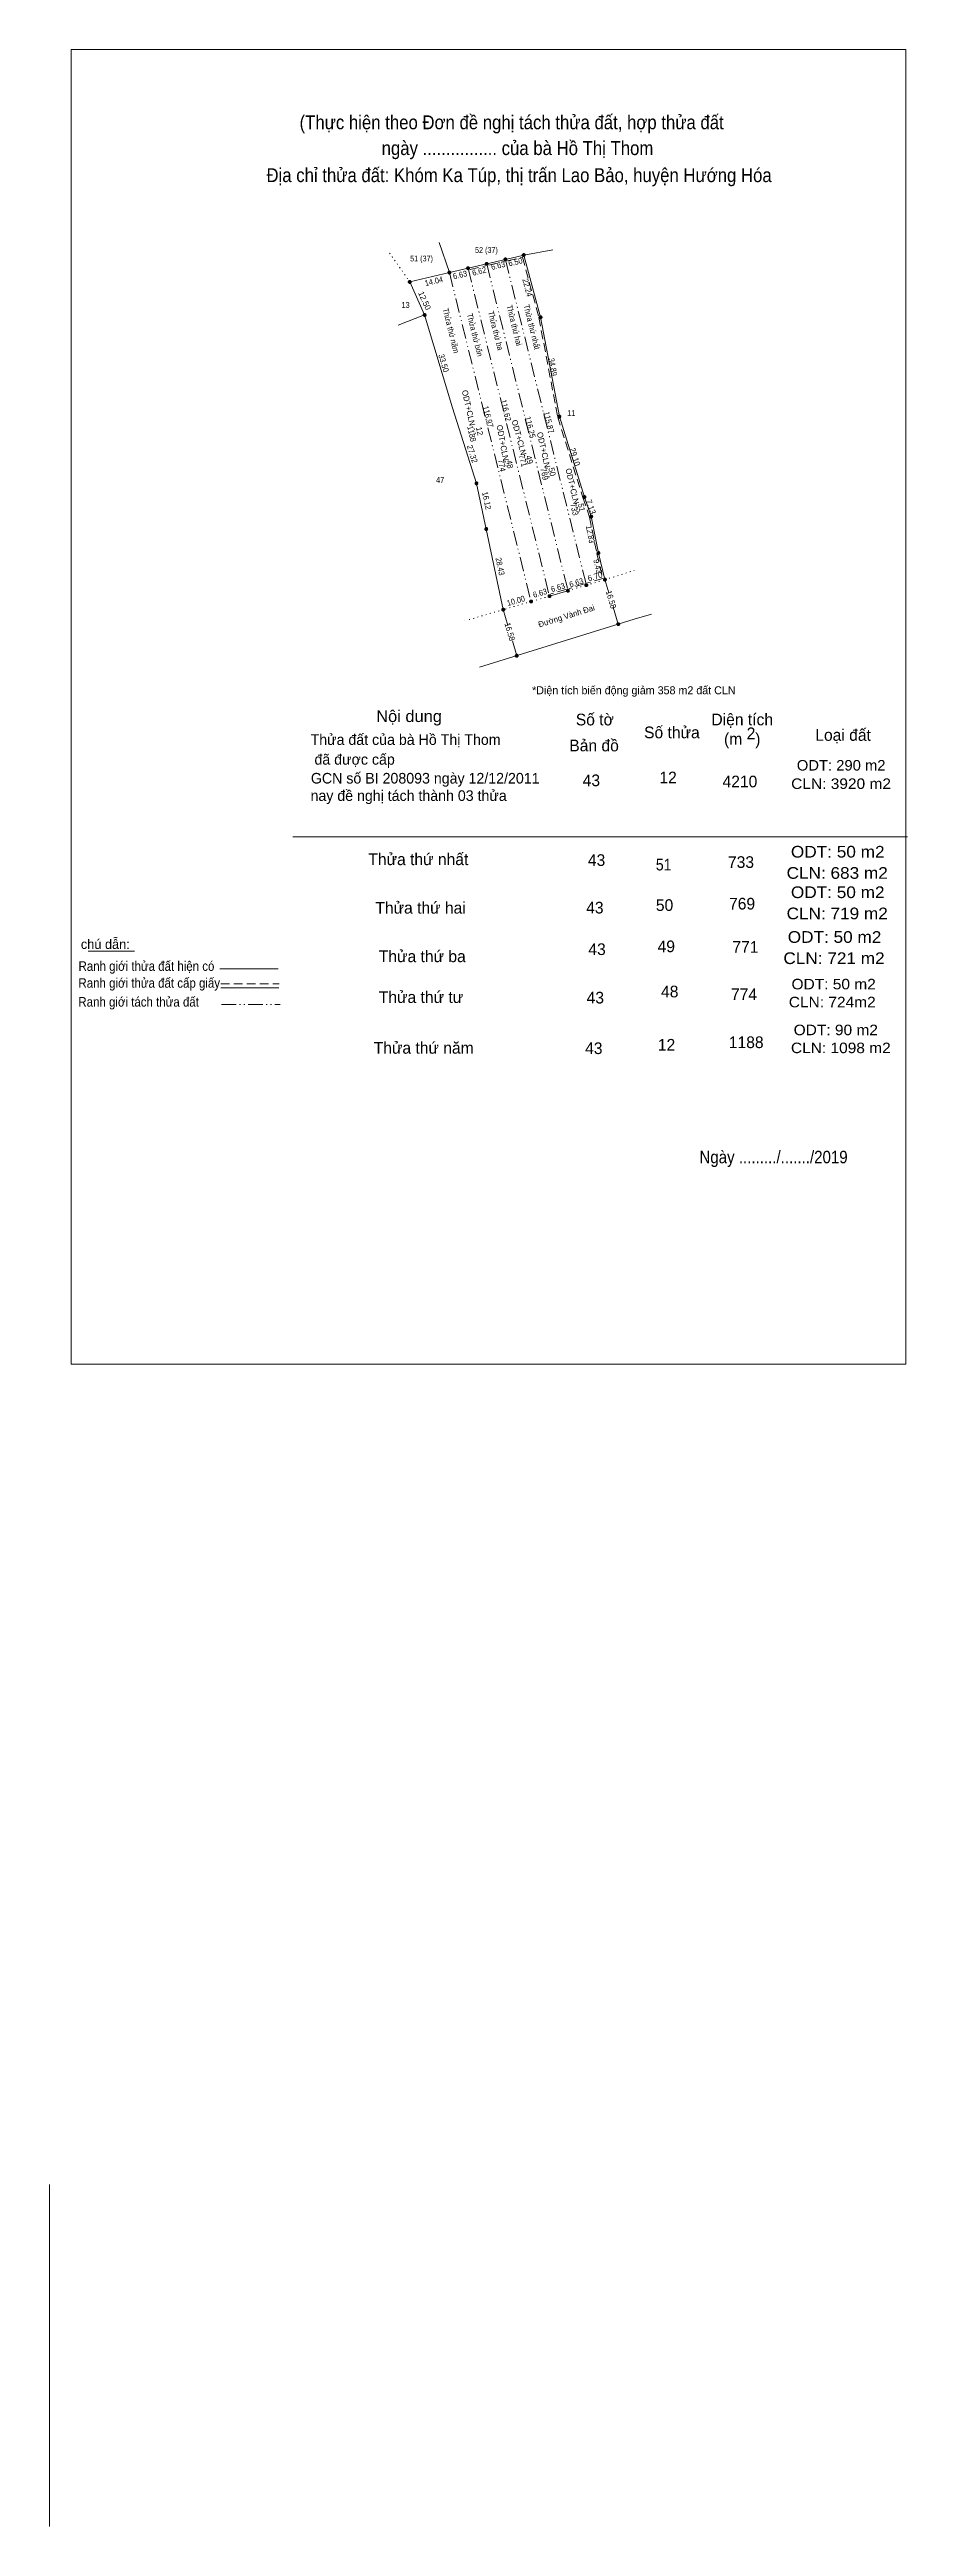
# Model space of a CAD drawing. Header units: metres. Extents: x 533112 to 536103, y 1835741 to 1836596.
# Drawn here: x 535000 to 535296, y 1835741 to 1836596 of the extents above; entities that cross this region are included whole.
import ezdxf
from ezdxf.enums import TextEntityAlignment as Align

# ---------------------------------------------------------------- set-up
doc = ezdxf.new("R2010")
doc.units = ezdxf.units.M
for name, pattern in [('DASH_DOUBLE_DOT', [9.2, 5, -1.2, 0.3, -1.2, 0.3, -1.2]), ('DOTTED', [1.5, 0.3, -1.2]), ('MEDIUM_DASHED', [4.5, 3, -1.5])]:
    doc.linetypes.add(name, pattern=pattern)
for name, color, linetype, lineweight in [('10', 7, 'DOTTED', 13), ('17', 7, 'Continuous', 13), ('32', 7, 'DOTTED', 13), ('40', 7, 'Continuous', 13), ('5', 7, 'Continuous', 13), ('6', 7, 'Continuous', 13), ('63', 7, 'MEDIUM_DASHED', 13)]:
    doc.layers.add(name, color=color, linetype=linetype, lineweight=lineweight)
doc.layers.add('51', color=7, linetype='Continuous')
doc.layers.add('7', color=7, linetype='Continuous')

msp = doc.modelspace()

# ---------------------------------------------------------------- hatches: boundary and pattern name
at = {"layer": '63'}
for points in [[(535137.97, 1836519.33, 1), (535136.97, 1836519.33, 1)], [(535144.42, 1836520.85, 1), (535143.42, 1836520.85, 1)], [(535150.86, 1836522.37, 1), (535149.86, 1836522.37, 1)], [(535157.31, 1836523.9, 1), (535156.31, 1836523.9, 1)], [(535163.64, 1836525.39, 1), (535162.64, 1836525.39, 1)], [(535124.3, 1836516.11, 1), (535123.3, 1836516.11, 1)], [(535129.42, 1836504.71, 1), (535128.42, 1836504.71, 1)], [(535169.46, 1836503.92, 1), (535168.46, 1836503.92, 1)], [(535175.93, 1836469.64, 1), (535174.93, 1836469.64, 1)], [(535147.34, 1836446.59, 1), (535146.34, 1836446.59, 1)], [(535184.61, 1836441.86, 1), (535183.61, 1836441.86, 1)], [(535186.93, 1836435.12, 1), (535185.93, 1836435.12, 1)], [(535150.71, 1836430.83, 1), (535149.71, 1836430.83, 1)], [(535189.44, 1836422.54, 1), (535188.44, 1836422.54, 1)], [(535172.53, 1836407.67, 1), (535171.53, 1836407.67, 1)], [(535178.89, 1836409.55, 1), (535177.89, 1836409.55, 1)], [(535185.24, 1836411.45, 1), (535184.24, 1836411.45, 1)], [(535191.66, 1836413.37, 1), (535190.66, 1836413.37, 1)], [(535156.57, 1836403.01, 1), (535155.57, 1836403.01, 1)], [(535166.17, 1836405.81, 1), (535165.17, 1836405.81, 1)], [(535196.25, 1836398, 1), (535195.25, 1836398, 1)], [(535161.21, 1836387.09, 1), (535160.21, 1836387.09, 1)]]:
    msp.add_hatch(color=256, dxfattribs=at).paths.add_polyline_path(points)

# ---------------------------------------------------------------- linework, layer by layer
at = {"layer": '10'}
for p, q in [((535116.86, 1836526.09), (535123.8, 1836516.11)), ((535146.03, 1836465.49), (535146.56, 1836463.08)), ((535156.7, 1836454.26), (535157.08, 1836452.19)), ((535163.4, 1836456.36), (535164.3, 1836453.04)), ((535171.19, 1836451.98), (535172.03, 1836448.23)), ((535181.25, 1836439.84), (535181.98, 1836436.61)), ((535191.16, 1836413.37), (535201.28, 1836416.54)), ((535172.03, 1836407.67), (535165.67, 1836405.81)), ((535156.07, 1836403.01), (535143.96, 1836399.46)), ((535165.67, 1836405.81), (535156.07, 1836403.01))]:
    msp.add_line(p, q, dxfattribs=at)
at = {"layer": '10', "linetype": 'Continuous'}
for p, q in [((535137.47, 1836519.33), (535123.8, 1836516.11)), ((535143.92, 1836520.85), (535137.47, 1836519.33))]:
    msp.add_line(p, q, dxfattribs=at)
at = {"layer": '10', "linetype": 'DASH_DOUBLE_DOT'}
for p, q in [((535137.47, 1836519.33), (535165.67, 1836405.81)), ((535143.92, 1836520.85), (535172.03, 1836407.67)), ((535150.36, 1836522.37), (535178.39, 1836409.55)), ((535156.81, 1836523.9), (535184.74, 1836411.45))]:
    msp.add_line(p, q, dxfattribs=at)
at = {"layer": '10', "linetype": 'MEDIUM_DASHED'}
for p, q in [((535144.65, 1836520.41), (535149.92, 1836521.65)), ((535151.09, 1836521.93), (535156.37, 1836523.18)), ((535157.54, 1836523.46), (535162.71, 1836524.67)), ((535177.67, 1836409.96), (535172.46, 1836408.42)), ((535184.02, 1836411.86), (535178.82, 1836410.31))]:
    msp.add_line(p, q, dxfattribs=at)
at = {"layer": '10', "linetype": 'Continuous'}
for points in [[(535173.13, 1836527.19), (535163.14, 1836525.39), (535156.81, 1836523.9)], [(535156.81, 1836523.9), (535150.36, 1836522.37), (535143.92, 1836520.85)]]:
    msp.add_lwpolyline(points, dxfattribs=at)
at = {"layer": '10', "linetype": 'MEDIUM_DASHED'}
msp.add_lwpolyline([(535162.71, 1836524.67), (535168.37, 1836503.79), (535174.85, 1836469.49), (535183.54, 1836441.67), (535185.85, 1836434.96), (535188.35, 1836422.41), (535190.44, 1836413.78), (535185.17, 1836412.21)], dxfattribs=at)
at = {"layer": '10'}
msp.add_lwpolyline([(535178.39, 1836409.55), (535184.74, 1836411.45), (535191.16, 1836413.37)], dxfattribs=at)
at = {"layer": '17'}
msp.add_line((535012.87, 1836285.11), (535028.78, 1836285.11), dxfattribs=at)
at = {"layer": '40'}
for p, q in [((535133.91, 1836529.78), (535137.47, 1836519.33)), ((535123.8, 1836516.11), (535128.92, 1836504.71)), ((535128.92, 1836504.71), (535119.81, 1836501.22)), ((535150.21, 1836430.83), (535156.07, 1836403.01)), ((535178.39, 1836409.55), (535172.03, 1836407.67)), ((535142.78, 1836399.12), (535142.77, 1836399.16))]:
    msp.add_line(p, q, dxfattribs=at)
for points in [[(535163.14, 1836525.39), (535168.96, 1836503.92), (535175.43, 1836469.64), (535184.11, 1836441.86), (535186.43, 1836435.12), (535188.94, 1836422.54), (535191.16, 1836413.37)], [(535128.92, 1836504.71), (535138.57, 1836472.63), (535146.84, 1836446.59), (535150.21, 1836430.83)], [(535147.86, 1836383.09), (535201.28, 1836399.72), (535207.22, 1836401.49)]]:
    msp.add_lwpolyline(points, dxfattribs=at)
at = {"layer": '5'}
msp.add_lwpolyline([(535006.95, 1836596.34), (535294.95, 1836596.34), (535294.95, 1836142.58), (535006.95, 1836142.58)], close=True, dxfattribs=at)
at = {"layer": '6'}
for p, q in [((535058.28, 1836278.96), (535078.34, 1836278.96)), ((535058.6, 1836272.5), (535078.63, 1836272.5))]:
    msp.add_line(p, q, dxfattribs=at)
at = {"layer": '6', "linetype": 'MEDIUM_DASHED'}
msp.add_line((535058.6, 1836273.84), (535078.79, 1836273.84), dxfattribs=at)
at = {"layer": '63', "linetype": 'Continuous'}
for p, q in [((535192.53, 1836408.78), (535191.16, 1836413.37)), ((535157.67, 1836397.51), (535156.07, 1836403.01)), ((535195.75, 1836398), (535193.98, 1836403.91)), ((535160.71, 1836387.09), (535159.22, 1836392.2)), ((535083.41, 1836324.61), (535295.54, 1836324.61)), ((534999.51, 1835859.35), (534999.51, 1835741.35))]:
    msp.add_line(p, q, dxfattribs=at)
at = {"layer": '63', "linetype": 'DASH_DOUBLE_DOT'}
msp.add_line((535058.89, 1836266.74), (535079.05, 1836266.74), dxfattribs=at)
at = {"layer": '63'}
for centre in [(535137.47, 1836519.33), (535143.92, 1836520.85), (535150.36, 1836522.37), (535156.81, 1836523.9), (535163.14, 1836525.39), (535163.14, 1836525.39), (535123.8, 1836516.11), (535128.92, 1836504.71), (535168.96, 1836503.92), (535175.43, 1836469.64), (535146.84, 1836446.59), (535184.11, 1836441.86), (535186.43, 1836435.12), (535150.21, 1836430.83), (535188.94, 1836422.54), (535172.03, 1836407.67), (535178.39, 1836409.55), (535184.74, 1836411.45), (535191.16, 1836413.37), (535156.07, 1836403.01), (535165.67, 1836405.81), (535160.71, 1836387.09)]:
    msp.add_circle(centre, 0.5, dxfattribs=at)
at = {"layer": '63', "linetype": 'DASH_DOUBLE_DOT'}
msp.add_circle((535195.75, 1836398), 0.5, dxfattribs=at)

# ---------------------------------------------------------------- texts
at = {"layer": '10'}
for s, rotation, p in [('ODT+CLN', 282.5, (535143.139, 1836472.426)), ('ODT+CLN', 285.143, (535160.568, 1836462.171)), ('12', 282.5, (535146.961, 1836464.401)), ('ODT+CLN', 280.44, (535154.896, 1836460.416)), ('ODT+CLN', 282.472, (535169.016, 1836457.936)), ('ODT+CLN', 282.886, (535178.941, 1836445.408))]:
    msp.add_text(s, height=2, rotation=rotation, dxfattribs=at).set_placement(p, align=Align.CENTER)
at = {"layer": '10', "width": 0.75}
msp.add_text('11', height=2, dxfattribs=at).set_placement((535179.53, 1836469.86), align=Align.CENTER)
at = {"layer": '10'}
for s, rotation, width, p in [('1188', 282.5, 0.9, (535144.228, 1836463.511)), ('774', 280.44, 0.95, (535154.622, 1836452.596)), ('771', 285.143, 0.95, (535161.905, 1836454.186)), ('769', 282.472, 0.95, (535169.32, 1836449.641)), ('733', 282.886, 0.95, (535179.647, 1836437.418))]:
    msp.add_text(s, height=2, rotation=rotation, dxfattribs=dict(at, width=width)).set_placement(p, align=Align.CENTER)
at = {"layer": '32', "width": 0.8}
for s, p in [('13', (535122.355, 1836507.18)), ('47', (535134.285, 1836446.74))]:
    msp.add_text(s, height=2, dxfattribs=at).set_placement(p, align=Align.CENTER)
at = {"layer": '32'}
for s, rotation, width, p in [('48', 280.44, 0.95, (535157.348, 1836453.011)), ('51', 282.886, 0.9, (535182.119, 1836438.068))]:
    msp.add_text(s, height=2, rotation=rotation, dxfattribs=dict(at, width=width)).set_placement(p, align=Align.CENTER)
for s, rotation, p in [('49', 285.143, (535164.139, 1836454.506)), ('50', 282.472, (535171.962, 1836450.376))]:
    msp.add_text(s, height=2, rotation=rotation, dxfattribs=at).set_placement(p, align=Align.CENTER)
at = {"layer": '51', "width": 0.9}
for s, p in [('52 (37)', (535150.265, 1836526.14)), ('51 (37)', (535127.875, 1836523.21))]:
    msp.add_text(s, height=2, dxfattribs=at).set_placement(p, align=Align.CENTER)
at = {"layer": '6'}
for s, height, p in [('*Diện tích biến động giảm 358 m2 đất CLN', 2.762, (535166.02, 1836373.79)), ('Số tờ', 4.033, (535181.1, 1836363.05)), ('Diện tích', 4.033, (535227.89, 1836363.07)), ('Thửa đất của bà Hồ Thị Thom', 3.66, (535089.57, 1836356.31)), ('Bản đồ', 4.033, (535178.86, 1836354.09)), ('Số thửa', 4.033, (535204.66, 1836358.61)), ('(m   )', 4.033, (535232.24, 1836356.37)), ('2', 4.033, (535240.06, 1836358.29)), ('Loại đất', 4.033, (535263.74, 1836357.72)), (' đã được cấp ', 3.66, (535089.57, 1836349.48)), ('nay đề nghị tách thành 03 thửa', 3.656, (535089.57, 1836336.98)), ('GCN số BI 208093 ngày 12/12/2011', 3.66, (535089.68, 1836342.98)), ('43', 4.033, (535183.48, 1836342.06)), ('12', 4.03, (535209.96, 1836343.05)), ('4210', 4.03, (535231.74, 1836341.66)), ('Thửa thứ nhất', 4.033, (535109.51, 1836314.81)), ('43', 4.033, (535185.27, 1836314.53)), ('733', 4.03, (535233.61, 1836313.85)), ('Thửa thứ hai', 4.033, (535111.93, 1836298.07)), ('43', 4.033, (535184.69, 1836298.12)), ('50', 4.03, (535208.73, 1836299)), ('769', 4.03, (535233.98, 1836299.49)), ('chú dẫn:', 3.292, (535010.31, 1836285.88)), ('43', 4.033, (535185.43, 1836283.78)), ('49', 4.03, (535209.33, 1836284.76)), ('771', 4.03, (535235.12, 1836284.54)), ('Thửa thứ ba', 4.033, (535113.12, 1836281.32)), ('Thửa thứ tư', 4.033, (535113.12, 1836267.24)), ('43', 4.033, (535184.84, 1836267.05)), ('48', 4.03, (535210.52, 1836269.17)), ('774', 4.03, (535234.65, 1836268.2)), ('Thửa thứ năm', 4.033, (535111.36, 1836249.72)), ('43', 4.033, (535184.32, 1836249.59)), ('12', 4.03, (535209.42, 1836250.78)), ('1188', 4.03, (535233.91, 1836251.65))]:
    msp.add_text(s, height=height, dxfattribs=at).set_placement(p)
for s, height, width, p in [('Nội dung', 4.033, 1.05, (535112.24, 1836364.21)), ('ODT: 290 m2', 3.63, 1.05, (535257.37, 1836347.46)), ('CLN: 3920 m2', 3.63, 1.1, (535255.42, 1836341.11)), ('51', 4.03, 0.9, (535208.73, 1836312.98)), ('CLN: 683 m2', 4.03, 1.1, (535253.84, 1836310.1)), ('ODT: 50 m2', 4.033, 1.1, (535255.33, 1836317.42)), ('ODT: 50 m2', 4.033, 1.1, (535255.33, 1836303.44)), ('CLN: 719 m2', 4.03, 1.1, (535253.84, 1836296.12)), ('ODT: 50 m2', 4.033, 1.1, (535254.23, 1836287.99)), ('Ranh giới thửa đất hiện có ', 3.292, 0.9, (535009.51, 1836278.32)), ('CLN: 721 m2', 4.03, 1.1, (535252.74, 1836280.67)), ('Ranh giới thửa đất cấp giấy', 3.292, 0.9, (535009.48, 1836272.5)), ('ODT: 50 m2', 3.63, 1.1, (535255.54, 1836271.93)), ('Ranh giới tách thửa đất', 3.292, 0.9, (535009.45, 1836265.97)), ('CLN: 724m2', 3.63, 1.1, (535254.6, 1836265.73)), ('CLN: 1098 m2', 3.63, 1.1, (535255.34, 1836249.91)), ('ODT: 90 m2', 3.63, 1.1, (535256.28, 1836256.11))]:
    msp.add_text(s, height=height, dxfattribs=dict(at, width=width)).set_placement(p)
at = {"layer": '6', "width": 0.9}
msp.add_text('Ngày ........./......./2019', height=4.32, dxfattribs=at).set_placement((535249.34, 1836211.89), align=Align.CENTER)
at = {"layer": '63'}
for s, rotation, width, p in [('6.63', 13.26, 0.95, (535141.386, 1836517.577)), ('6.62', 13.28, 0.95, (535148.01, 1836518.809)), ('6.63', 13.344, 0.95, (535154.549, 1836520.812)), ('6.50', 13.246, 0.95, (535160.486, 1836522.039)), ('14.04', 13.255, 0.95, (535132.336, 1836515.4)), ('22.24', 285.167, 0.95, (535163.46, 1836513.927)), ('Thửa thứ năm', 283.949, 0.9, (535137.048, 1836499.061)), ('Thửa thứ bốn', 283.949, 0.9, (535145.313, 1836497.591)), ('Thửa thứ ba', 283.949, 0.9, (535152.476, 1836499.056)), ('Thửa thứ hai', 283.949, 0.9, (535158.9, 1836500.896)), ('Thửa thứ nhất', 283.949, 0.9, (535164.965, 1836500.341)), ('33.50', 286.742, 0.95, (535134.564, 1836487.818)), ('34.89', 280.688, 0.9, (535172.231, 1836486.595)), ('116.97', 283.951, 0.9, (535149.88, 1836469.396)), ('116.62', 283.948, 0.9, (535156.017, 1836471.556)), ('116.25', 283.953, 0.9, (535164.439, 1836465.721)), ('116.25', 283.953, 0.9, (535164.439, 1836465.721)), ('115.87', 283.949, 0.9, (535170.84, 1836467.426)), ('115.87', 283.949, 0.9, (535170.84, 1836467.426)), ('27.32', 287.619, 0.95, (535144.444, 1836456.453)), ('29.10', 287.352, 0.95, (535179.87, 1836455.438)), ('16.12', 282.07, 0.9, (535149.391, 1836440.434)), ('12.83', 281.284, 0.9, (535185.156, 1836428.811)), ('28.43', 281.895, 0.9, (535154.011, 1836417.726)), ('9.43', 283.609, 0.95, (535187.714, 1836417.72)), ('10.00', 16.26, 0.95, (535160.7, 1836405.125)), ('6.63', 16.302, 0.95, (535168.999, 1836407.779)), ('6.63', 16.468, 0.95, (535175.222, 1836409.707)), ('6.63', 16.658, 0.95, (535181.568, 1836411.365)), ('16.58', 286.249, 0.95, (535192.335, 1836406.225)), ('16.58', 286.249, 0.95, (535157.385, 1836395.105))]:
    msp.add_text(s, height=2, rotation=rotation, dxfattribs=dict(at, width=width)).set_placement(p, align=Align.CENTER)
for s, rotation, p in [('12.50', 294.186, (535128.012, 1836509.265)), ('7.13', 288.994, (535185.376, 1836438.17)), ('6.70', 16.65, (535188.019, 1836413.459)), ('Đường Vành Đai', 17.292, (535178.168, 1836399.845))]:
    msp.add_text(s, height=2, rotation=rotation, dxfattribs=at).set_placement(p, align=Align.CENTER)
at = {"layer": '7', "width": 0.9}
for s, p in [('(Thực hiện theo Đơn đề nghị tách thửa đất, hợp thửa đất ', (535159.765, 1836568.82)), ('ngày ................ của bà Hồ Thị Thom', (535160.975, 1836559.92)), ('Địa chỉ thửa đất: Khóm Ka Túp, thị trấn Lao Bảo, huyện Hướng Hóa', (535161.53, 1836550.58))]:
    msp.add_text(s, height=4.8, dxfattribs=at).set_placement(p, align=Align.CENTER)

doc.saveas('drawing.dxf')
